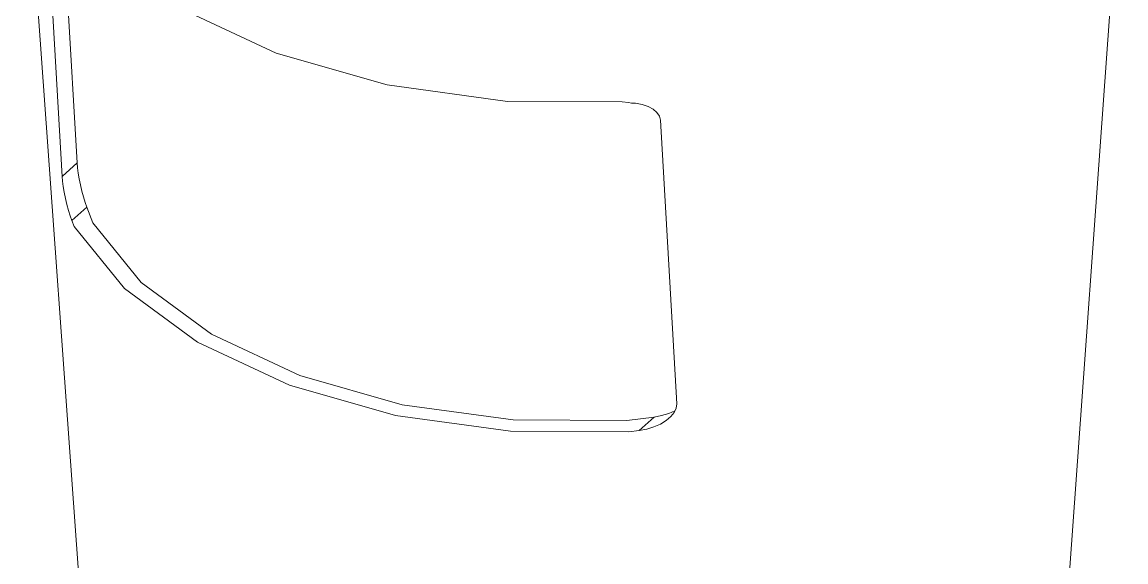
# Model space of a CAD drawing. Header units: millimetres. Extents: x 12228 to 15818, y 15837 to 21284.
# Drawn here: x 14109.3 to 14591, y 17385.9 to 17621.3 of the extents above; entities that cross this region are included whole.
import ezdxf

# ---------------------------------------------------------------- set-up
doc = ezdxf.new("R2010")
doc.units = ezdxf.units.MM
doc.header["$LTSCALE"] = 3
doc.layers.add('Konstrukcja - Słupy', color=7, linetype='Continuous')
doc.layers.add('Konstrukcja - Słupy_Nr_pióra__1', color=7, linetype='Continuous', lineweight=13)

# ---------------------------------------------------------------- blocks, each defined once
blk = doc.blocks.new('ElemPrzekroju_1')
at = {"layer": 'Konstrukcja - Słupy_Nr_pióra__1', "linetype": 'Continuous'}
for p, q in [((25784.26, -920.97), (25726.09, -112.62)), ((26149.63, -920.57), (26207.75, -112.08)), ((25736.47, -158.21), (25743.56, -281.81)), ((25750.06, -275.95), (25743.5, -161.72)), ((25794.93, -208.46), (25836.89, -228.12)), ((25836.89, -228.12), (25885.38, -241.9)), ((25885.38, -241.9), (25937.97, -249.11)), ((25987.87, -249.35), (25937.97, -249.11)), ((25990.7, -249.55), (25987.87, -249.35)), ((25990.7, -249.55), (25992.01, -249.82)), ((25993.68, -249.89), (25992.01, -249.82)), ((25996.66, -250.4), (25993.68, -249.89)), ((25999.29, -251.26), (25996.66, -250.4)), ((26001.48, -252.43), (25999.29, -251.26)), ((26003.13, -253.88), (26001.48, -252.43)), ((26004.2, -255.54), (26003.13, -253.88)), ((26004.63, -257.35), (26004.2, -255.54)), ((26011.73, -380.95), (26004.63, -257.35)), ((25750.06, -275.95), (25743.56, -281.81)), ((25750.24, -278), (25750.06, -275.95)), ((25750.55, -280.34), (25750.24, -278)), ((25743.56, -281.81), (25743.74, -283.85)), ((25743.74, -283.85), (25744.05, -286.19)), ((25750.99, -282.88), (25750.55, -280.34)), ((25751.53, -285.54), (25750.99, -282.88)), ((25744.05, -286.19), (25744.49, -288.74)), ((25744.49, -288.74), (25745.04, -291.4)), ((25752.16, -288.2), (25751.53, -285.54)), ((25752.85, -290.77), (25752.16, -288.2)), ((25745.04, -291.4), (25745.67, -294.06)), ((25753.58, -293.14), (25752.85, -290.77)), ((25754.32, -295.23), (25753.58, -293.14)), ((25745.67, -294.06), (25746.36, -296.63)), ((25746.36, -296.63), (25747.08, -299)), ((25754.32, -295.23), (25747.82, -301.09)), ((25754.32, -295.23), (25756.91, -302.07)), ((25747.08, -299), (25747.82, -301.09)), ((25747.82, -301.09), (25748.8, -303.66)), ((25756.91, -302.07), (25778.09, -328.03)), ((25748.8, -303.66), (25770.8, -330.63)), ((25770.8, -330.63), (25802.64, -354.09)), ((25778.09, -328.03), (25808.75, -350.62)), ((25808.75, -350.62), (25847.35, -368.7)), ((25802.64, -354.09), (25842.72, -372.87)), ((25847.35, -368.7), (25891.94, -381.37)), ((25842.72, -372.87), (25889.04, -386.03)), ((25891.94, -381.37), (25940.3, -388)), ((26008.29, -385.2), (26005.14, -386.14)), ((26010.97, -384.03), (26008.29, -385.2)), ((26009.18, -386.6), (26010.65, -384.76)), ((26010.65, -384.76), (26011.51, -382.85)), ((26011.51, -382.85), (26011.73, -380.95)), ((25889.04, -386.03), (25939.27, -392.91)), ((25940.3, -388), (25990.01, -388.24)), ((26001.85, -386.75), (25990.01, -388.24)), ((26001.85, -386.75), (25995.36, -392.6)), ((26001.79, -391.06), (26004.66, -389.81)), ((26005.14, -386.14), (26001.85, -386.75)), ((26004.66, -389.81), (26007.16, -388.3)), ((26007.16, -388.3), (26009.18, -386.6)), ((25939.27, -392.91), (25990.89, -393.17)), ((25990.89, -393.17), (25995.36, -392.6)), ((25995.36, -392.6), (25998.65, -392)), ((25998.65, -392), (26001.79, -391.06))]:
    blk.add_line(p, q, dxfattribs=at)

msp = doc.modelspace()

# ---------------------------------------------------------------- block references
at = {"layer": 'Konstrukcja - Słupy'}
msp.add_blockref('ElemPrzekroju_1', (-11616.76, 17835.8), dxfattribs=at)

doc.saveas('drawing.dxf')
